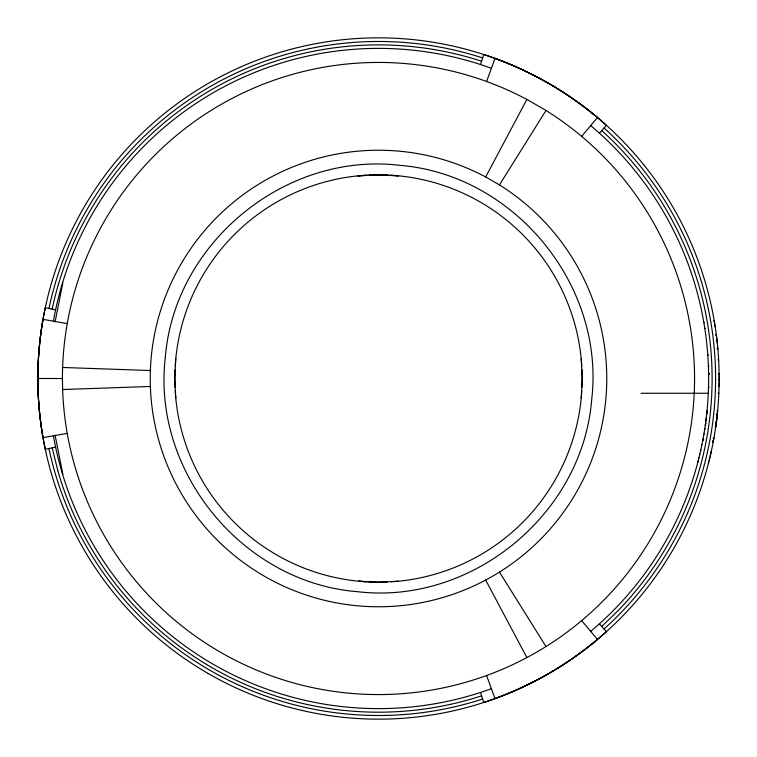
<?xml version="1.0" encoding="UTF-8"?>
<svg xmlns="http://www.w3.org/2000/svg" width="757" height="757" viewBox="0 0 757 757"><rect width="100%" height="100%" fill="white"/><g stroke="black" fill="none" stroke-linecap="round" stroke-linejoin="round"><path stroke-width="1.14" d="M719.15 379.276L718.488 379.494M55.602 447.132L45.297 449.327C35.38 402.8 35.38 354.2 45.297 307.673L55.602 309.868M719.141 380.307L719.141 381.112M66.928 433.439L43.026 437.65C36.147 398.617 36.147 358.383 43.026 319.35L66.928 323.561M719.122 382.522L719.112 383.364M719.103 384.31L719.093 384.887M719.065 385.928L719.055 386.581M708.505 386.799L709.148 387.452M175.794 358.534L174.81 378.5L175.794 398.466M581.206 398.466L582.19 378.5L581.206 358.534M707.038 410.72L706.981 411.25M706.953 411.6L706.726 413.729M717.381 413.19L717.201 414.893A12.207 0.511 -83 0 1 716.396 422.387M717.201 414.845L717.608 410.881L716.955 410.814M706.697 413.994L706.773 413.313M717.116 415.631L716.803 418.403M716.86 417.949L717.021 416.539M716.756 418.772L716.472 421.1M706.234 418.101L706.167 418.63M706.073 419.34L706.007 419.88M716.51 420.788L716.34 422.188L715.687 422.103M705.808 421.45L705.94 420.438M716.264 422.766L716.359 422.009M716.15 423.598L715.923 425.292M715.819 426.04L715.706 426.787L715.999 424.743M705.429 424.27L705.287 425.226L705.94 425.32M704.767 428.765L705.392 428.992M713.756 438.861L713.151 438.521M713.737 438.975L713.936 437.887M702.865 439.855L703.48 440.148M713.236 441.7L712.621 441.388M55.062 321.952L62.859 282.749M701.862 444.908L701.843 445.002M711.287 451.286L711.135 451.957M700.613 450.746L700.774 450.018M711.031 452.44L710.899 453.027M700.651 450.576L700.518 451.144M710.246 455.894L710.776 453.566M699.828 454.143L699.686 454.768M709.924 457.237L709.744 457.994M709.621 458.524L709.195 460.228M698.966 457.73L698.834 458.269M708.798 461.827L708.628 462.527M708.571 462.735L708.344 463.606M698.191 460.805L697.973 461.647M697.67 462.782L697.859 462.092M480.506 64.544L483.77 54.523C529.011 69.209 571.1 93.508 606.442 125.35L599.393 133.175M486.704 81.198L495.012 58.393C532.247 72.01 567.059 92.108 597.462 117.543L581.868 136.137M545.986 110.465L499.469 184.916A228.273 228.273 0 0 1 492.637 576.191A228.273 228.273 0 0 1 150.369 386.467L150.227 378.5A228.273 228.273 0 0 1 485.663 176.949L526.881 99.432L545.986 110.465A316.066 316.066 0 0 1 536.533 652.222A316.066 316.066 0 0 1 62.623 389.533L62.434 378.5A316.066 316.066 0 0 1 526.881 99.432M601.739 626.436L618.63 610.114A333.648 333.648 0 0 0 601.73 130.583M703.859 322.7L704.512 322.586M713.596 321.034L714.248 320.921L714.371 321.659M704.805 328.472L705.448 328.368M715.639 334.566L716.283 334.405M715.734 335.275L716.387 335.228M716.368 340.546L717.021 340.47L716.936 339.77M717.144 348.248L717.797 348.182M717.182 348.712L717.863 348.939M707.776 354.948L708.429 354.901M717.977 359.783L718.648 360.124M357.758 175.87L378.5 174.81L398.466 175.794L374.346 174.858M358.534 175.794L378.5 174.81M398.466 581.206L378.5 582.19L358.534 581.206L374.346 582.142M708.382 366.17L709.044 366.142M62.623 389.533L150.369 386.467M708.58 373.617L709.233 373.608M718.45 373.475L719.112 373.419M709.243 374.299L708.58 374.128M718.459 374.176L719.122 374.166M37.859 378.5L62.131 378.5M641.047 393.271L708.221 393.271M62.623 367.467L150.369 370.533M718.166 393.243L718.828 393.271M715.564 423.04L716.217 423.125M705.533 423.494L706.186 423.589M715.072 426.626L715.715 426.721M703.944 433.799L704.597 433.912M703.045 438.899L703.688 439.022M712.753 440.706L713.397 440.829M702.922 439.562L703.565 439.675M712.536 441.87L713.179 441.993M485.663 176.949L499.469 184.916M599.393 623.825L606.442 631.65C571.1 663.492 529.011 687.791 483.77 702.477L480.506 692.456M581.868 620.863L597.462 639.457C567.059 664.892 532.247 685 495.012 698.607L486.704 675.802M499.469 572.084L545.986 646.544M485.663 580.051L526.881 657.568M57.854 470.655L52.167 447.87M55.062 435.048L62.859 474.251M714.494 322.368L714.617 323.116M714.845 324.516L715.005 325.538M715.1 326.125L715.214 326.873M716.482 335.985L716.576 336.733M716.728 337.963L716.851 338.975M717.049 340.764L717.276 342.845M717.522 345.258L717.579 345.835M708.571 372.955L708.58 373.769M719.141 375.727L719.141 376.475M719.15 377.611L719.15 378.311M581.811 390.801A203.69 203.69 0 0 1 390.801 581.821M387.452 581.991A203.69 203.69 0 0 1 369.548 581.991M366.199 581.821A203.69 203.69 0 0 1 175.179 390.801M175.009 387.452A203.69 203.69 0 0 1 175.009 369.548M175.179 366.199A203.69 203.69 0 0 1 366.199 175.189M369.548 175.009A203.69 203.69 0 0 1 387.452 175.009M390.801 175.189A203.69 203.69 0 0 1 581.811 366.199M581.991 369.548A203.69 203.69 0 0 1 581.991 387.452M590.697 125.615A330.118 330.118 0 0 1 590.697 631.385M491.407 688.709A330.118 330.118 0 0 1 53.397 435.824M53.397 321.176A330.118 330.118 0 0 1 491.407 68.291M604.048 128.009A337.007 337.007 0 0 1 604.029 628.982M482.777 698.985A337.007 337.007 0 0 1 48.95 448.608M48.931 308.487A337.007 337.007 0 0 1 482.777 57.986M481.613 695.853A333.648 333.648 0 0 1 57.835 470.731M52.138 309.14A333.648 333.648 0 0 1 481.651 61.241M165.31 357.503C151.76 471.677 242.883 582.701 357.503 591.69C471.677 605.24 582.701 514.117 591.69 399.497C605.24 285.323 514.117 174.299 399.497 165.31C285.323 151.76 174.299 242.883 165.31 357.503M208.175 673.512A340.65 340.65 0 0 0 719.15 378.5A340.65 340.65 0 0 0 208.175 83.488A340.65 340.65 0 0 0 208.175 673.512"/></g></svg>
